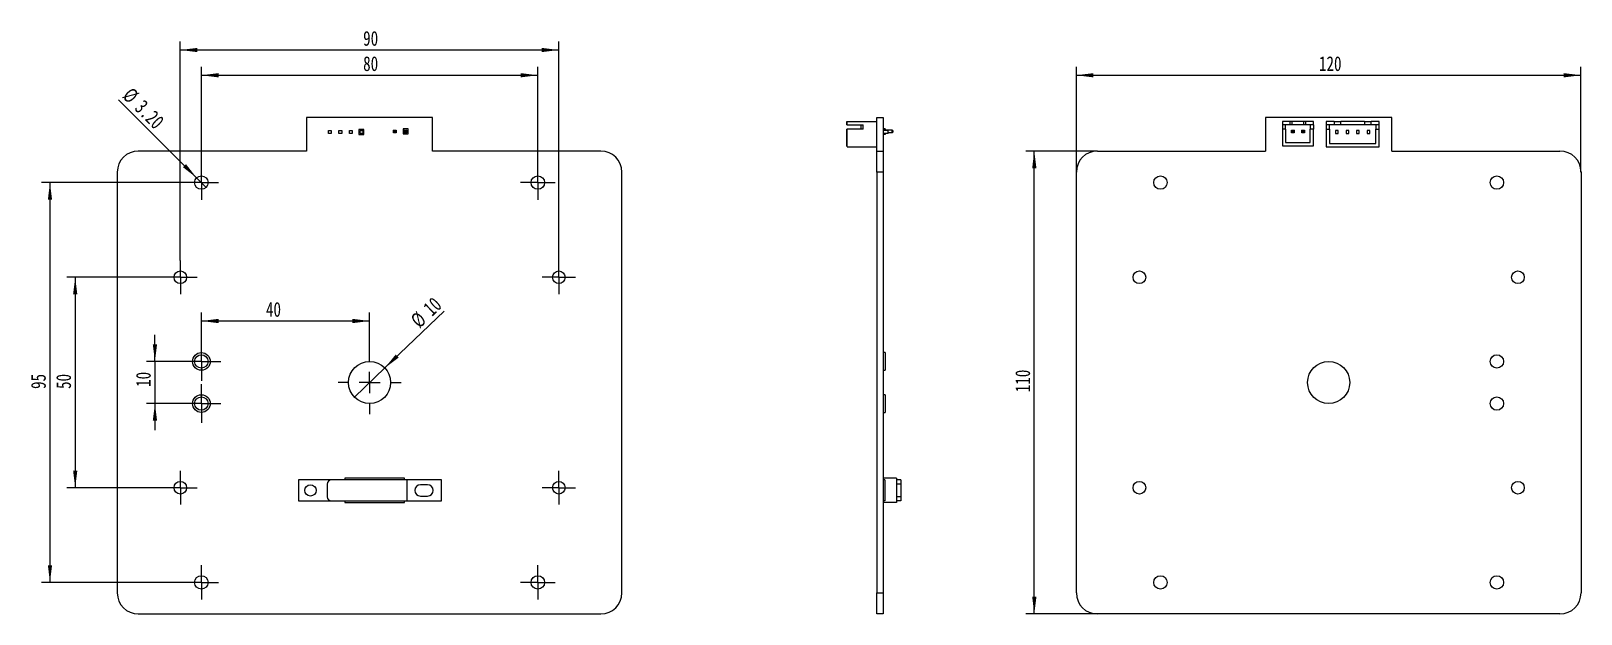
# Model space of a CAD drawing. Header units: millimetres. Extents: x 485 to 854, y 147 to 285.
import ezdxf

# ---------------------------------------------------------------- set-up
doc = ezdxf.new("R2010")
doc.units = ezdxf.units.MM
doc.linetypes.add('CENTERX2', pattern=[20.32, 12.7, -2.54, 2.54, -2.54])
doc.layers.add('中心线层', color=1, linetype='CENTERX2', lineweight=25)
doc.layers.add('标注层', color=150, linetype='Continuous', lineweight=25)
doc.styles.add('SLDTEXTSTYLE2', font='hyswlongfangsong.ttf')
doc.dimstyles.new('SLDDIMSTYLE0', dxfattribs={"dimtxt": 3.5, "dimasz": 4.08, "dimexe": 0, "dimexo": 0.0625, "dimgap": 0.875, "dimtad": 2, "dimrnd": 1e-09, "dimzin": 12, "dimdsep": 46, "dimtxsty": 'SLDTEXTSTYLE2', "dimsah": 1, "dimcen": 0.09, "dimadec": 0, "dimazin": 3, "dimtfac": 1, "dimtofl": 0, "dimtmove": 0, "dimatfit": 3, "dimfxl": 0, "dimfrac": 2, "dimtolj": 1, "dimtzin": 12, "dimarcsym": 0})
doc.dimstyles.new('SLDDIMSTYLE1', dxfattribs={"dimtxt": 3.5, "dimasz": 4.08, "dimexe": 0, "dimexo": 0.0625, "dimgap": 0.875, "dimtad": 2, "dimrnd": 1e-09, "dimzin": 12, "dimdsep": 46, "dimtxsty": 'SLDTEXTSTYLE2', "dimblk1": 'NONE', "dimsah": 1, "dimcen": 0, "dimadec": 0, "dimazin": 3, "dimtfac": 1, "dimtmove": 0, "dimatfit": 3, "dimldrblk": 'NONE', "dimfxl": 0, "dimfrac": 2, "dimtolj": 1, "dimtzin": 12, "dimarcsym": 0})
doc.dimstyles.new('SLDDIMSTYLE2', dxfattribs={"dimtxt": 3.5, "dimasz": 4.08, "dimexe": 0, "dimexo": 0.0625, "dimgap": 0.875, "dimtad": 2, "dimrnd": 1e-09, "dimzin": 4, "dimdsep": 46, "dimtxsty": 'SLDTEXTSTYLE2', "dimblk1": 'NONE', "dimsah": 1, "dimcen": 0, "dimadec": 0, "dimazin": 1, "dimtfac": 1, "dimtmove": 0, "dimatfit": 3, "dimldrblk": 'NONE', "dimfxl": 0, "dimfrac": 2, "dimtolj": 1, "dimtzin": 12, "dimarcsym": 0})
doc.dimstyles.new('SLDDIMSTYLE3', dxfattribs={"dimtxt": 3.5, "dimasz": 4.08, "dimexe": 0, "dimexo": 0.0625, "dimgap": 0.875, "dimtad": 2, "dimrnd": 1e-09, "dimzin": 12, "dimdsep": 46, "dimtxsty": 'SLDTEXTSTYLE2', "dimsah": 1, "dimcen": 0.09, "dimadec": 0, "dimazin": 3, "dimtfac": 1, "dimtmove": 0, "dimatfit": 0, "dimfxl": 0, "dimfrac": 2, "dimtolj": 1, "dimtzin": 12, "dimarcsym": 0})

# ---------------------------------------------------------------- blocks, each defined once
blk = doc.blocks.new('_D')
at = {"layer": '标注层'}
for p, q in [((525.75, 253.47), (525.75, 276.87)), ((605.75, 253.47), (605.75, 276.87)), ((525.75, 274.87), (605.75, 274.87))]:
    blk.add_line(p, q, dxfattribs=at)
for points in [[(525.75, 274.87), (529.83, 274.36), (529.83, 275.37)], [(605.75, 274.87), (601.67, 275.37), (601.67, 274.36)]]:
    blk.add_solid(points, dxfattribs=at)
at = {"layer": '标注层', "insert": (564.22, 279.38), "char_height": 3.5, "attachment_point": 1, "style": 'SLDTEXTSTYLE2'}
blk.add_mtext('80', dxfattribs=at)
blk = doc.blocks.new('_D_1')
at = {"layer": '标注层'}
for p, q in [((521.65, 249.37), (487.75, 249.37)), ((489.75, 249.37), (489.75, 154.37)), ((521.65, 154.37), (487.75, 154.37))]:
    blk.add_line(p, q, dxfattribs=at)
for points in [[(489.75, 249.37), (489.25, 245.29), (490.26, 245.29)], [(489.75, 154.37), (490.26, 158.45), (489.25, 158.45)]]:
    blk.add_solid(points, dxfattribs=at)
at = {"layer": '标注层', "insert": (485.24, 200.33), "char_height": 3.5, "attachment_point": 1, "rotation": 90, "style": 'SLDTEXTSTYLE2'}
blk.add_mtext('95', dxfattribs=at)
blk = doc.blocks.new('_D_2')
at = {"layer": '标注层'}
for p, q in [((520.75, 230.87), (520.75, 282.87)), ((520.75, 280.87), (610.75, 280.87)), ((610.75, 230.87), (610.75, 282.87))]:
    blk.add_line(p, q, dxfattribs=at)
for points in [[(520.75, 280.87), (524.83, 280.36), (524.83, 281.37)], [(610.75, 280.87), (606.67, 281.37), (606.67, 280.36)]]:
    blk.add_solid(points, dxfattribs=at)
at = {"layer": '标注层', "insert": (564.22, 285.38), "char_height": 3.5, "attachment_point": 1, "style": 'SLDTEXTSTYLE2'}
blk.add_mtext('90', dxfattribs=at)
blk = doc.blocks.new('_D_3')
at = {"layer": '标注层'}
for p, q in [((516.75, 226.87), (493.75, 226.87)), ((495.75, 226.87), (495.75, 176.87)), ((516.75, 176.87), (493.75, 176.87))]:
    blk.add_line(p, q, dxfattribs=at)
for points in [[(495.75, 226.87), (495.25, 222.79), (496.26, 222.79)], [(495.75, 176.87), (496.26, 180.95), (495.25, 180.95)]]:
    blk.add_solid(points, dxfattribs=at)
at = {"layer": '标注层', "insert": (491.24, 200.33), "char_height": 3.5, "attachment_point": 1, "rotation": 90, "style": 'SLDTEXTSTYLE2'}
blk.add_mtext('50', dxfattribs=at)
blk = doc.blocks.new('_D_4')
at = {"layer": '标注层'}
for q in [(583.5, 218.85), (562.14, 198.41)]:
    blk.add_line((569.37, 205.32), q, dxfattribs=at)
blk.add_solid([(569.37, 205.32), (572.67, 207.78), (571.96, 208.51)], dxfattribs=at)
at = {"layer": '标注层', "char_height": 3.5, "attachment_point": 1, "rotation": 43.7321, "style": 'SLDTEXTSTYLE2'}
for s, insert in [('10', (578.18, 219.97)), ('%%c', (575.19, 217.13))]:
    blk.add_mtext(s, dxfattribs=dict(at, insert=insert))
blk = doc.blocks.new('_NONE')
blk = doc.blocks.new('_D_5')
at = {"layer": '标注层'}
for q in [(506.06, 269.06), (526.88, 248.23)]:
    blk.add_line((524.62, 250.5), q, dxfattribs=at)
blk.add_solid([(524.62, 250.5), (522.1, 253.74), (521.38, 253.02)], dxfattribs=at)
at = {"layer": '标注层', "char_height": 3.5, "attachment_point": 1, "rotation": 315, "style": 'SLDTEXTSTYLE2'}
for s, insert in [('%%c', (509.25, 272.25)), ('3.20', (512.15, 269.33))]:
    blk.add_mtext(s, dxfattribs=dict(at, insert=insert))
blk = doc.blocks.new('_D_6')
at = {"layer": '标注层'}
for p, q in [((514.71, 206.87), (514.71, 213.22)), ((521.15, 206.87), (512.71, 206.87)), ((514.71, 206.87), (514.71, 196.87)), ((521.15, 196.87), (512.71, 196.87)), ((514.71, 196.87), (514.71, 190.52))]:
    blk.add_line(p, q, dxfattribs=at)
for points in [[(514.71, 206.87), (515.22, 210.95), (514.2, 210.95)], [(514.71, 196.87), (514.2, 192.79), (515.22, 192.79)]]:
    blk.add_solid(points, dxfattribs=at)
at = {"layer": '标注层', "insert": (510.2, 200.82), "char_height": 3.5, "attachment_point": 1, "rotation": 90, "style": 'SLDTEXTSTYLE2'}
blk.add_mtext('10', dxfattribs=at)
blk = doc.blocks.new('_D_7')
at = {"layer": '标注层'}
for p, q in [((525.75, 211.47), (525.75, 218.48)), ((565.75, 209.37), (565.75, 218.48)), ((525.75, 216.48), (565.75, 216.48))]:
    blk.add_line(p, q, dxfattribs=at)
for points in [[(525.75, 216.48), (529.83, 215.97), (529.83, 216.99)], [(565.75, 216.48), (561.67, 216.99), (561.67, 215.97)]]:
    blk.add_solid(points, dxfattribs=at)
at = {"layer": '标注层', "insert": (541.12, 220.99), "char_height": 3.5, "attachment_point": 1, "style": 'SLDTEXTSTYLE2'}
blk.add_mtext('40', dxfattribs=at)
blk = doc.blocks.new('SW_CENTERMARKSYMBOL_0')
at = {"layer": '中心线层', "color": 0}
for p, q in [((0, 2.5), (0, 4.1)), ((-2.5, 0), (-4.1, 0)), ((0, 0), (-2.5, 0)), ((0, 0), (0, 2.5)), ((0, 0), (0, -2.5)), ((0, 0), (2.5, 0)), ((2.5, 0), (4.1, 0)), ((0, -2.5), (0, -4.1))]:
    blk.add_line(p, q, dxfattribs=at)
blk = doc.blocks.new('SW_CENTERMARKSYMBOL_1')
at = {"layer": '中心线层', "color": 0}
for p, q in [((0, 2.5), (0, 4)), ((-2.5, 0), (-4, 0)), ((0, 0), (-2.5, 0)), ((0, 0), (0, 2.5)), ((0, 0), (0, -2.5)), ((0, 0), (2.5, 0)), ((2.5, 0), (4, 0)), ((0, -2.5), (0, -4))]:
    blk.add_line(p, q, dxfattribs=at)
blk = doc.blocks.new('SW_CENTERMARKSYMBOL_2')
at = {"layer": '中心线层', "color": 0}
for p, q in [((0, 2.5), (0, 4)), ((-2.5, 0), (-4, 0)), ((0, 0), (-2.5, 0)), ((0, 0), (0, 2.5)), ((0, 0), (0, -2.5)), ((0, 0), (2.5, 0)), ((2.5, 0), (4, 0)), ((0, -2.5), (0, -4))]:
    blk.add_line(p, q, dxfattribs=at)
blk = doc.blocks.new('SW_CENTERMARKSYMBOL_3')
at = {"layer": '中心线层', "color": 0}
for p, q in [((0, 2.5), (0, 4.1)), ((-2.5, 0), (-4.1, 0)), ((0, 0), (-2.5, 0)), ((0, 0), (0, 2.5)), ((0, 0), (0, -2.5)), ((0, 0), (2.5, 0)), ((2.5, 0), (4.1, 0)), ((0, -2.5), (0, -4.1))]:
    blk.add_line(p, q, dxfattribs=at)
blk = doc.blocks.new('SW_CENTERMARKSYMBOL_4')
at = {"layer": '中心线层', "color": 0}
for p, q in [((0, 2.5), (0, 4.1)), ((-2.5, 0), (-4.1, 0)), ((0, 0), (-2.5, 0)), ((0, 0), (0, 2.5)), ((0, 0), (0, -2.5)), ((0, 0), (2.5, 0)), ((2.5, 0), (4.1, 0)), ((0, -2.5), (0, -4.1))]:
    blk.add_line(p, q, dxfattribs=at)
blk = doc.blocks.new('SW_CENTERMARKSYMBOL_5')
at = {"layer": '中心线层', "color": 0}
for p, q in [((0, 2.5), (0, 4)), ((-2.5, 0), (-4, 0)), ((0, 0), (-2.5, 0)), ((0, 0), (0, 2.5)), ((0, 0), (0, -2.5)), ((0, 0), (2.5, 0)), ((2.5, 0), (4, 0)), ((0, -2.5), (0, -4))]:
    blk.add_line(p, q, dxfattribs=at)
blk = doc.blocks.new('SW_CENTERMARKSYMBOL_6')
at = {"layer": '中心线层', "color": 0}
for p, q in [((0, 2.5), (0, 4)), ((-2.5, 0), (-4, 0)), ((0, 0), (-2.5, 0)), ((0, 0), (0, 2.5)), ((0, 0), (0, -2.5)), ((0, 0), (2.5, 0)), ((2.5, 0), (4, 0)), ((0, -2.5), (0, -4))]:
    blk.add_line(p, q, dxfattribs=at)
blk = doc.blocks.new('SW_CENTERMARKSYMBOL_7')
at = {"layer": '中心线层', "color": 0}
for p, q in [((0, 2.5), (0, 4.1)), ((-2.5, 0), (-4.1, 0)), ((0, 0), (-2.5, 0)), ((0, 0), (0, 2.5)), ((0, 0), (0, -2.5)), ((0, 0), (2.5, 0)), ((2.5, 0), (4.1, 0)), ((0, -2.5), (0, -4.1))]:
    blk.add_line(p, q, dxfattribs=at)
blk = doc.blocks.new('SW_CENTERMARKSYMBOL_8')
at = {"layer": '中心线层', "color": 0}
for p, q in [((0, 5), (0, 7.5)), ((-5, 0), (-7.5, 0)), ((0, 0), (-2.5, 0)), ((0, 0), (0, 2.5)), ((0, 0), (0, -2.5)), ((0, 0), (2.5, 0)), ((5, 0), (7.5, 0)), ((0, -5), (0, -7.5))]:
    blk.add_line(p, q, dxfattribs=at)
blk = doc.blocks.new('SW_CENTERMARKSYMBOL_9')
at = {"layer": '中心线层', "color": 0}
for p, q in [((0, 2.5), (0, 4.6)), ((-2.5, 0), (-4.6, 0)), ((0, 0), (-2.5, 0)), ((0, 0), (0, 2.5)), ((0, 0), (0, -2.5)), ((0, 0), (2.5, 0)), ((2.5, 0), (4.6, 0)), ((0, -2.5), (0, -4.6))]:
    blk.add_line(p, q, dxfattribs=at)
blk = doc.blocks.new('SW_CENTERMARKSYMBOL_10')
at = {"layer": '中心线层', "color": 0}
for p, q in [((0, 2.5), (0, 4.6)), ((-2.5, 0), (-4.6, 0)), ((0, 0), (-2.5, 0)), ((0, 0), (0, 2.5)), ((0, 0), (0, -2.5)), ((0, 0), (2.5, 0)), ((2.5, 0), (4.6, 0)), ((0, -2.5), (0, -4.6))]:
    blk.add_line(p, q, dxfattribs=at)
blk = doc.blocks.new('_D_8')
at = {"layer": '标注层'}
for p, q in [((733.81, 251.87), (733.81, 276.87)), ((853.81, 251.87), (853.81, 276.87)), ((733.81, 274.87), (853.81, 274.87))]:
    blk.add_line(p, q, dxfattribs=at)
for points in [[(733.81, 274.87), (737.89, 274.36), (737.89, 275.37)], [(853.81, 274.87), (849.73, 275.37), (849.73, 274.36)]]:
    blk.add_solid(points, dxfattribs=at)
at = {"layer": '标注层', "insert": (791.51, 279.38), "char_height": 3.5, "attachment_point": 1, "style": 'SLDTEXTSTYLE2'}
blk.add_mtext('120', dxfattribs=at)
blk = doc.blocks.new('_D_9')
at = {"layer": '标注层'}
for p, q in [((738.81, 256.87), (721.81, 256.87)), ((723.81, 146.87), (723.81, 256.87)), ((738.81, 146.87), (721.81, 146.87))]:
    blk.add_line(p, q, dxfattribs=at)
for points in [[(723.81, 256.87), (723.31, 252.79), (724.32, 252.79)], [(723.81, 146.87), (724.32, 150.95), (723.31, 150.95)]]:
    blk.add_solid(points, dxfattribs=at)
at = {"layer": '标注层', "insert": (719.3, 199.56), "char_height": 3.5, "attachment_point": 1, "rotation": 90, "style": 'SLDTEXTSTYLE2'}
blk.add_mtext('110', dxfattribs=at)

msp = doc.modelspace()

# ---------------------------------------------------------------- linework, layer by layer
at = {"color": 7, "linetype": 'Continuous', "lineweight": 25}
for p, q in [((550.753, 264.866), (550.753, 256.866)), ((580.753, 264.866), (550.753, 264.866)), ((555.978, 261.066), (555.978, 261.716)), ((555.978, 261.716), (556.628, 261.716)), ((556.628, 261.716), (556.628, 261.066)), ((558.478, 261.066), (558.478, 261.716)), ((558.478, 261.716), (559.128, 261.716)), ((559.128, 261.716), (559.128, 261.066)), ((560.978, 261.066), (560.978, 261.716)), ((560.978, 261.716), (561.628, 261.716)), ((561.628, 261.716), (561.628, 261.066)), ((563.203, 261.991), (563.203, 260.791)), ((564.403, 261.991), (563.203, 261.991)), ((563.478, 261.066), (563.478, 261.716)), ((563.478, 261.716), (564.128, 261.716)), ((564.128, 261.716), (564.128, 261.066)), ((564.403, 260.791), (564.403, 261.991)), ((571.476, 261.199), (571.476, 261.834)), ((571.603, 261.707), (571.476, 261.834)), ((571.476, 261.834), (572.111, 261.834)), ((571.603, 261.707), (571.603, 261.326)), ((571.984, 261.707), (571.603, 261.707)), ((572.111, 261.834), (571.984, 261.707)), ((571.984, 261.326), (571.984, 261.707)), ((572.111, 261.834), (572.111, 261.199)), ((574.904, 262.116), (573.704, 262.116)), ((573.704, 262.116), (573.704, 260.916)), ((573.976, 261.199), (573.976, 261.834)), ((574.103, 261.707), (573.976, 261.834)), ((573.976, 261.834), (574.611, 261.834)), ((574.103, 261.707), (574.103, 261.326)), ((574.484, 261.707), (574.103, 261.707)), ((574.611, 261.834), (574.484, 261.707)), ((574.484, 261.326), (574.484, 261.707)), ((574.611, 261.834), (574.611, 261.199)), ((574.904, 260.916), (574.904, 262.116)), ((580.753, 256.866), (580.753, 264.866)), ((679.24, 263.866), (679.352, 263.866)), ((679.24, 263.104), (679.24, 263.866)), ((679.24, 263.104), (679.352, 263.104)), ((682.593, 262.088), (679.24, 262.088)), ((679.24, 258.126), (679.24, 262.088)), ((679.352, 263.866), (686.352, 263.866)), ((679.352, 263.066), (679.352, 263.866)), ((679.352, 263.066), (683.152, 263.066)), ((679.352, 257.866), (679.352, 262.066)), ((683.152, 262.066), (679.352, 262.066)), ((682.593, 263.066), (682.593, 262.088)), ((683.152, 262.066), (683.152, 263.066)), ((686.352, 264.866), (687.852, 264.866)), ((686.352, 256.866), (686.352, 264.866)), ((687.852, 264.866), (687.852, 256.866)), ((688.352, 262.116), (687.852, 262.116)), ((688.352, 261.991), (687.852, 261.991)), ((689.052, 261.716), (687.852, 261.716)), ((688.352, 262.116), (688.352, 261.991)), ((688.352, 261.991), (688.352, 261.716)), ((690.035, 261.834), (688.352, 261.834)), ((689.052, 261.066), (689.052, 261.716)), ((690.035, 261.199), (690.035, 261.834)), ((690.162, 261.707), (690.035, 261.834)), ((690.162, 261.707), (690.162, 261.326)), ((778.814, 264.866), (778.814, 256.866)), ((808.814, 264.866), (778.814, 264.866)), ((784.625, 263.866), (782.823, 263.866)), ((782.823, 263.866), (782.823, 263.104)), ((784.625, 263.104), (782.823, 263.104)), ((782.823, 263.104), (782.823, 262.088)), ((782.823, 262.088), (782.823, 258.126)), ((783.585, 262.088), (782.823, 262.088)), ((783.585, 262.088), (783.585, 263.104)), ((783.585, 262.088), (783.585, 258.888)), ((784.625, 263.104), (784.625, 263.866)), ((785.121, 263.866), (784.625, 263.866)), ((785.121, 263.104), (784.625, 263.104)), ((784.956, 261.199), (784.956, 261.834)), ((785.083, 261.707), (784.956, 261.834)), ((784.956, 261.834), (785.591, 261.834)), ((785.083, 261.707), (785.083, 261.326)), ((785.464, 261.707), (785.083, 261.707)), ((785.121, 263.104), (785.121, 263.866)), ((787.915, 263.866), (785.121, 263.866)), ((787.915, 263.104), (785.121, 263.104)), ((785.591, 261.834), (785.464, 261.707)), ((785.464, 261.326), (785.464, 261.707)), ((785.591, 261.834), (785.591, 261.199)), ((787.456, 261.199), (787.456, 261.834)), ((787.583, 261.707), (787.456, 261.834)), ((787.456, 261.834), (788.091, 261.834)), ((787.583, 261.707), (787.583, 261.326)), ((787.964, 261.707), (787.583, 261.707)), ((787.915, 263.104), (787.915, 263.866)), ((788.412, 263.866), (787.915, 263.866)), ((788.412, 263.104), (787.915, 263.104)), ((788.091, 261.834), (787.964, 261.707)), ((787.964, 261.326), (787.964, 261.707)), ((788.091, 261.834), (788.091, 261.199)), ((788.412, 263.104), (788.412, 263.866)), ((790.214, 263.866), (788.412, 263.866)), ((790.214, 263.104), (788.412, 263.104)), ((789.452, 263.104), (789.452, 262.088)), ((789.452, 258.888), (789.452, 262.088)), ((790.214, 262.088), (789.452, 262.088)), ((790.214, 263.104), (790.214, 263.866)), ((790.214, 263.104), (790.214, 262.088)), ((790.214, 258.126), (790.214, 262.088)), ((793.214, 263.866), (793.214, 263.066)), ((795.114, 263.866), (793.214, 263.866)), ((795.114, 263.066), (793.214, 263.066)), ((793.214, 263.066), (793.214, 262.066)), ((793.214, 262.066), (793.214, 257.866)), ((793.214, 262.066), (794.014, 262.066)), ((794.014, 262.066), (794.014, 263.066)), ((794.014, 262.066), (794.014, 258.666)), ((795.114, 263.866), (795.114, 263.066)), ((795.114, 263.866), (796.714, 263.866)), ((796.714, 263.066), (795.114, 263.066)), ((795.439, 261.716), (795.439, 261.066)), ((796.089, 261.716), (795.439, 261.716)), ((796.089, 261.066), (796.089, 261.716)), ((796.714, 263.066), (796.714, 263.866)), ((802.314, 263.866), (796.714, 263.866)), ((802.314, 263.066), (796.714, 263.066)), ((797.939, 261.716), (797.939, 261.066)), ((798.589, 261.716), (797.939, 261.716)), ((798.589, 261.066), (798.589, 261.716)), ((800.439, 261.716), (800.439, 261.066)), ((801.089, 261.716), (800.439, 261.716)), ((801.089, 261.066), (801.089, 261.716)), ((802.314, 263.866), (802.314, 263.066)), ((802.314, 263.866), (803.914, 263.866)), ((803.914, 263.066), (802.314, 263.066)), ((803.589, 261.716), (802.939, 261.716)), ((802.939, 261.716), (802.939, 261.066)), ((803.589, 261.066), (803.589, 261.716)), ((803.914, 263.066), (803.914, 263.866)), ((805.814, 263.866), (803.914, 263.866)), ((805.814, 263.066), (803.914, 263.066)), ((805.014, 263.066), (805.014, 262.066)), ((805.014, 258.666), (805.014, 262.066)), ((805.014, 262.066), (805.814, 262.066)), ((805.814, 263.066), (805.814, 263.866)), ((805.814, 262.066), (805.814, 263.066)), ((805.814, 257.866), (805.814, 262.066)), ((808.814, 256.866), (808.814, 264.866)), ((556.628, 261.066), (555.978, 261.066)), ((559.128, 261.066), (558.478, 261.066)), ((561.628, 261.066), (560.978, 261.066)), ((563.203, 260.791), (564.403, 260.791)), ((564.128, 261.066), (563.478, 261.066)), ((571.603, 261.326), (571.476, 261.199)), ((572.111, 261.199), (571.476, 261.199)), ((571.603, 261.326), (571.984, 261.326)), ((572.111, 261.199), (571.984, 261.326)), ((573.704, 260.916), (574.904, 260.916)), ((574.103, 261.326), (573.976, 261.199)), ((574.611, 261.199), (573.976, 261.199)), ((574.103, 261.326), (574.484, 261.326)), ((574.611, 261.199), (574.484, 261.326)), ((679.24, 258.126), (679.352, 258.126)), ((689.052, 261.066), (687.852, 261.066)), ((688.352, 260.791), (687.852, 260.791)), ((688.352, 261.066), (688.352, 260.791)), ((690.035, 261.199), (689.052, 261.199)), ((690.162, 261.326), (690.035, 261.199)), ((782.823, 258.126), (790.214, 258.126)), ((783.585, 258.888), (789.452, 258.888)), ((785.083, 261.326), (784.956, 261.199)), ((785.591, 261.199), (784.956, 261.199)), ((785.083, 261.326), (785.464, 261.326)), ((785.591, 261.199), (785.464, 261.326)), ((787.583, 261.326), (787.456, 261.199)), ((788.091, 261.199), (787.456, 261.199)), ((787.583, 261.326), (787.964, 261.326)), ((788.091, 261.199), (787.964, 261.326)), ((794.014, 258.666), (805.014, 258.666)), ((795.439, 261.066), (796.089, 261.066)), ((797.939, 261.066), (798.589, 261.066)), ((800.439, 261.066), (801.089, 261.066)), ((802.939, 261.066), (803.589, 261.066)), ((550.753, 256.866), (510.753, 256.866)), ((620.753, 256.866), (580.753, 256.866)), ((679.352, 257.866), (686.352, 257.866)), ((686.352, 251.866), (686.352, 256.866)), ((686.352, 256.866), (687.852, 256.866)), ((687.852, 256.866), (687.852, 251.866)), ((738.814, 256.866), (778.814, 256.866)), ((793.214, 257.866), (805.814, 257.866)), ((808.814, 256.866), (848.814, 256.866)), ((505.753, 251.866), (505.753, 151.866)), ((625.753, 151.866), (625.753, 251.866)), ((687.852, 251.866), (686.352, 251.866)), ((686.352, 251.866), (686.352, 151.866)), ((687.852, 251.866), (687.852, 151.866)), ((733.814, 151.866), (733.814, 251.866)), ((853.814, 251.866), (853.814, 151.866)), ((688.352, 208.966), (687.852, 208.966)), ((688.352, 208.966), (688.352, 204.766)), ((687.852, 204.766), (688.352, 204.766)), ((688.352, 198.966), (687.852, 198.966)), ((688.352, 198.966), (688.352, 196.866)), ((688.352, 196.866), (688.352, 194.766)), ((687.852, 194.766), (688.352, 194.766)), ((548.889, 178.73), (548.889, 173.73)), ((556.689, 178.73), (548.889, 178.73)), ((555.689, 177.73), (555.689, 174.73)), ((574.689, 178.73), (556.689, 178.73)), ((559.889, 179.13), (559.889, 178.73)), ((574.089, 179.13), (559.889, 179.13)), ((574.089, 178.73), (574.089, 179.13)), ((574.689, 173.73), (574.689, 178.73)), ((582.889, 178.73), (574.689, 178.73)), ((579.539, 177.58), (577.839, 177.58)), ((582.889, 173.73), (582.889, 178.73)), ((691.052, 179.13), (687.852, 179.13)), ((688.252, 178.73), (687.852, 178.73)), ((688.252, 178.73), (688.252, 173.73)), ((691.052, 179.13), (691.052, 178.73)), ((692.052, 178.73), (691.052, 178.73)), ((691.052, 178.73), (691.052, 177.73)), ((692.052, 177.73), (691.052, 177.73)), ((691.052, 177.73), (691.052, 174.73)), ((692.052, 178.73), (692.052, 177.73)), ((692.052, 177.73), (692.052, 174.73)), ((548.889, 173.73), (556.689, 173.73)), ((556.689, 173.73), (574.689, 173.73)), ((559.889, 173.73), (559.889, 173.33)), ((559.889, 173.33), (574.089, 173.33)), ((574.089, 173.33), (574.089, 173.73)), ((574.689, 173.73), (582.889, 173.73)), ((577.839, 174.88), (579.539, 174.88)), ((688.252, 173.73), (687.852, 173.73)), ((691.052, 173.33), (687.852, 173.33)), ((692.052, 174.73), (691.052, 174.73)), ((691.052, 174.73), (691.052, 173.73)), ((691.052, 173.73), (691.052, 173.33)), ((692.052, 173.73), (691.052, 173.73)), ((692.052, 174.73), (692.052, 173.73)), ((686.352, 151.866), (687.852, 151.866)), ((686.352, 146.866), (686.352, 151.866)), ((687.852, 151.866), (687.852, 146.866)), ((510.753, 146.866), (620.753, 146.866)), ((687.852, 146.866), (686.352, 146.866)), ((848.814, 146.866), (738.814, 146.866))]:
    msp.add_line(p, q, dxfattribs=at)
for centre, radius in [((525.753, 249.366), 1.6), ((605.753, 249.366), 1.6), ((753.814, 249.366), 1.6), ((833.814, 249.366), 1.6), ((520.753, 226.866), 1.5), ((610.753, 226.866), 1.5), ((748.814, 226.866), 1.5), ((838.814, 226.866), 1.5), ((525.753, 206.866), 2.1), ((525.753, 206.866), 1.6), ((565.753, 201.866), 5), ((793.814, 201.866), 5), ((833.814, 206.866), 1.6), ((525.753, 196.866), 2.1), ((525.753, 196.866), 1.6), ((833.814, 196.866), 1.6), ((520.753, 176.866), 1.5), ((551.689, 176.23), 1.35), ((610.753, 176.866), 1.5), ((748.814, 176.866), 1.5), ((838.814, 176.866), 1.5), ((525.753, 154.366), 1.6), ((605.753, 154.366), 1.6), ((753.814, 154.366), 1.6), ((833.814, 154.366), 1.6)]:
    msp.add_circle(centre, radius, dxfattribs=at)
for centre, radius, start, end in [((510.753, 251.866), 5, 90, 180), ((620.753, 251.866), 5, 0, 90), ((738.814, 251.866), 5, 90, 180), ((848.814, 251.866), 5, 0, 90), ((556.689, 177.73), 1, 90, 180), ((577.839, 176.23), 1.35, 90, 270), ((579.539, 176.23), 1.35, 270, 90), ((556.689, 174.73), 1, 180, 270), ((510.753, 151.866), 5, 180, 270), ((620.753, 151.866), 5, 270, 0), ((738.814, 151.866), 5, 180, 270), ((848.814, 151.866), 5, 270, 0)]:
    msp.add_arc(centre, radius, start, end, dxfattribs=at)

# ---------------------------------------------------------------- block references
at = {"layer": '中心线层'}
for name, p in [('SW_CENTERMARKSYMBOL_0', (525.753, 249.366)), ('SW_CENTERMARKSYMBOL_7', (605.753, 249.366)), ('SW_CENTERMARKSYMBOL_1', (520.753, 226.866)), ('SW_CENTERMARKSYMBOL_6', (610.753, 226.866)), ('SW_CENTERMARKSYMBOL_9', (525.753, 206.866)), ('SW_CENTERMARKSYMBOL_8', (565.753, 201.866)), ('SW_CENTERMARKSYMBOL_10', (525.753, 196.866)), ('SW_CENTERMARKSYMBOL_2', (520.753, 176.866)), ('SW_CENTERMARKSYMBOL_5', (610.753, 176.866)), ('SW_CENTERMARKSYMBOL_3', (525.753, 154.366)), ('SW_CENTERMARKSYMBOL_4', (605.753, 154.366))]:
    msp.add_blockref(name, p, dxfattribs=at)

# ---------------------------------------------------------------- dimensions: what is measured, and where the dimension line sits
at = {"layer": '标注层'}
for base, p1, p2, picture, middle in [((610.753, 280.866), (520.753, 230.866), (610.753, 230.866), '_D_2', (565.753, 280.866)), ((605.753, 274.866), (525.753, 253.466), (605.753, 253.466), '_D', (565.753, 274.866)), ((853.814, 274.866), (733.814, 251.866), (853.814, 251.866), '_D_8', (793.814, 274.866)), ((565.753, 216.479), (525.753, 211.466), (565.753, 209.366), '_D_7', (542.651, 216.479))]:
    dim = msp.add_linear_dim(base=base, p1=p1, p2=p2, dimstyle='SLDDIMSTYLE0', dxfattribs=at)
    dim.commit()
    dim.dimension.update_dxf_attribs({"geometry": picture, "text_midpoint": middle, "dimtype": 160})
for p1, p2, dimstyle, picture, middle in [((526.884, 248.235), (524.622, 250.497), 'SLDDIMSTYLE2', '_D_5', (509.576, 265.543)), ((562.14, 198.41), (569.366, 205.322), 'SLDDIMSTYLE1', '_D_4', (581.027, 216.479))]:
    dim = msp.add_diameter_dim_2p(p1=p1, p2=p2, dimstyle=dimstyle, dxfattribs=at)
    dim.commit()
    dim.dimension.update_dxf_attribs({"geometry": picture, "text_midpoint": middle, "dimtype": 163})
for base, p1, p2, dimstyle, picture, middle in [((723.814, 256.866), (738.814, 146.866), (738.814, 256.866), 'SLDDIMSTYLE0', '_D_9', (723.814, 201.866)), ((489.753, 154.366), (521.653, 249.366), (521.653, 154.366), 'SLDDIMSTYLE0', '_D_1', (489.753, 201.866)), ((495.753, 176.866), (516.753, 226.866), (516.753, 176.866), 'SLDDIMSTYLE0', '_D_3', (495.753, 201.866)), ((514.712, 196.866), (521.153, 206.866), (521.153, 196.866), 'SLDDIMSTYLE3', '_D_6', (514.712, 202.354))]:
    dim = msp.add_linear_dim(base=base, p1=p1, p2=p2, angle=90, dimstyle=dimstyle, dxfattribs=at)
    dim.commit()
    dim.dimension.update_dxf_attribs({"geometry": picture, "text_midpoint": middle, "dimtype": 160})

doc.saveas('drawing.dxf')
